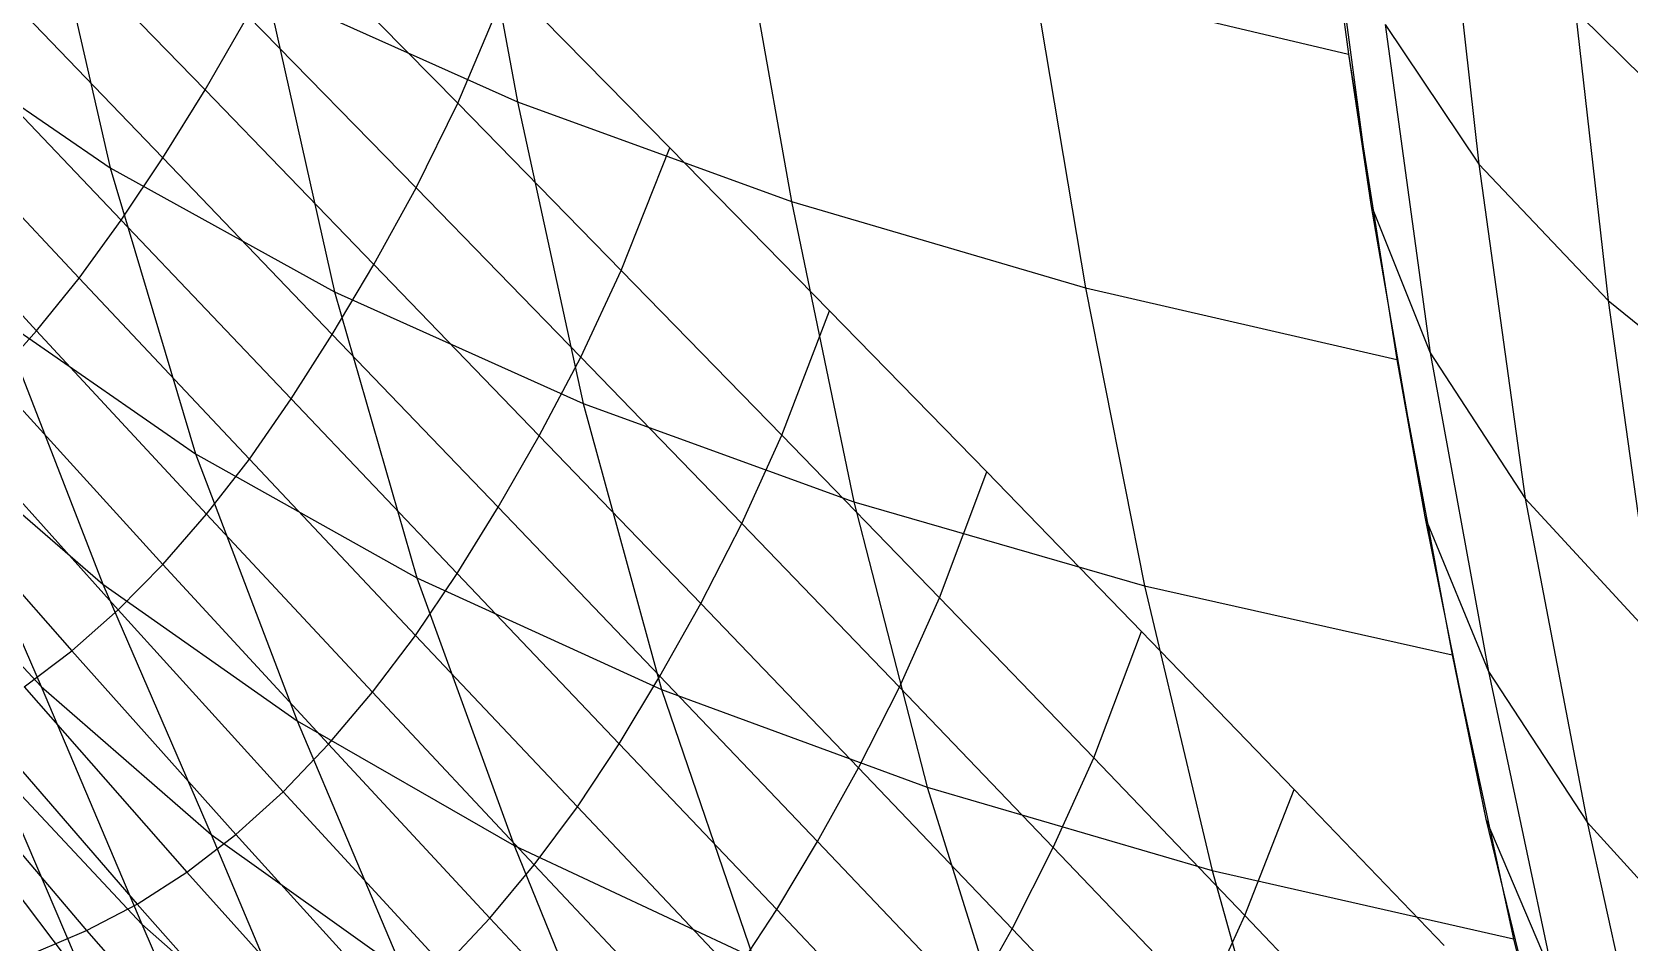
# Model space of a CAD drawing. Extents: x -429 to 429, y -1 to 209.
# Drawn here: x -399.72 to -392.21, y 77.31 to 81.6 of the extents above; entities that cross this region are included whole.
import ezdxf

# ---------------------------------------------------------------- set-up
doc = ezdxf.new("R2010")
doc.units = 0

msp = doc.modelspace()

# ---------------------------------------------------------------- linework, layer by layer
at = {"layer": 'default', "color": 5, "linetype": 'CONTINUOUS'}
for p, q in [((-393.721, 82.972, 163.963), (-393.527, 81.494, 164.217)), ((-393.721, 82.972, 163.963), (-393.527, 81.494, 164.217)), ((-397.711, 82.739, 166.687), (-397.437, 81.27, 167.006)), ((-393.094, 82.589, 158.525), (-392.914, 80.977, 158.779)), ((-399.681, 82.381, 169.338), (-399.354, 80.96, 169.68)), ((-393.625, 82.303, 162.202), (-393.421, 80.787, 162.465)), ((-396.409, 82.262, 165.717), (-396.148, 80.801, 166.028)), ((-399.72, 82.164, 201.738), (-398.908, 81.326, 200.611)), ((-398.504, 82.062, 200.788), (-397.719, 81.264, 199.642)), ((-392.49, 81.968, 156.891), (-392.305, 80.334, 157.152)), ((-399.924, 81.857, 201.645), (-399.107, 81.007, 200.52)), ((-398.618, 81.799, 168.113), (-397.437, 81.27, 167.006)), ((-398.618, 81.799, 168.113), (-398.299, 80.376, 168.456)), ((-397.719, 81.264, 199.642), (-397.481, 81.828, 199.738)), ((-397.481, 81.828, 199.738), (-396.72, 81.053, 198.578)), ((-395.009, 81.846, 164.891), (-393.527, 81.494, 164.217)), ((-395.009, 81.846, 164.891), (-394.764, 80.395, 165.187)), ((-398.908, 81.326, 200.611), (-398.706, 81.676, 200.701)), ((-398.706, 81.676, 200.701), (-397.915, 80.865, 199.558)), ((-393.355, 81.635, 160.468), (-392.914, 80.977, 158.779)), ((-393.355, 81.635, 160.468), (-393.143, 80.088, 160.74)), ((-400.285, 81.596, 171.006), (-399.354, 80.96, 169.68)), ((-400.123, 81.574, 201.553), (-399.303, 80.713, 200.429)), ((-393.527, 81.494, 164.217), (-393.421, 80.787, 162.465)), ((-393.527, 81.494, 164.217), (-393.299, 80.057, 164.493)), ((-393.527, 81.494, 164.217), (-393.299, 80.057, 164.493)), ((-399.107, 81.007, 200.52), (-398.908, 81.326, 200.611)), ((-398.908, 81.326, 200.611), (-398.113, 80.504, 199.47)), ((-400.32, 81.315, 201.46), (-399.5, 80.44, 200.336)), ((-397.915, 80.865, 199.558), (-397.719, 81.264, 199.642)), ((-397.719, 81.264, 199.642), (-396.949, 80.476, 198.486)), ((-397.437, 81.27, 167.006), (-396.148, 80.801, 166.028)), ((-397.437, 81.27, 167.006), (-397.129, 79.85, 167.346)), ((-400.519, 81.08, 201.364), (-399.701, 80.192, 200.239)), ((-396.949, 80.476, 198.486), (-396.72, 81.053, 198.578)), ((-396.72, 81.053, 198.578), (-395.969, 80.286, 197.41)), ((-399.354, 80.96, 169.68), (-398.299, 80.376, 168.456)), ((-399.354, 80.96, 169.68), (-398.953, 79.613, 170.074)), ((-399.303, 80.713, 200.429), (-399.107, 81.007, 200.52)), ((-399.107, 81.007, 200.52), (-398.309, 80.175, 199.38)), ((-392.914, 80.977, 158.779), (-392.305, 80.334, 157.152)), ((-392.914, 80.977, 158.779), (-392.695, 79.402, 159.059)), ((-398.113, 80.504, 199.47), (-397.915, 80.865, 199.558)), ((-397.915, 80.865, 199.558), (-397.14, 80.068, 198.403)), ((-396.148, 80.801, 166.028), (-394.764, 80.395, 165.187)), ((-396.148, 80.801, 166.028), (-395.854, 79.387, 166.359)), ((-393.421, 80.787, 162.465), (-393.143, 80.088, 160.74)), ((-393.421, 80.787, 162.465), (-393.167, 79.316, 162.757)), ((-399.5, 80.44, 200.336), (-399.303, 80.713, 200.429)), ((-399.303, 80.713, 200.429), (-398.502, 79.871, 199.29)), ((-398.309, 80.175, 199.38), (-398.113, 80.504, 199.47)), ((-398.113, 80.504, 199.47), (-397.335, 79.698, 198.315)), ((-399.701, 80.192, 200.239), (-399.5, 80.44, 200.336)), ((-399.5, 80.44, 200.336), (-398.699, 79.587, 199.196)), ((-397.14, 80.068, 198.403), (-396.949, 80.476, 198.486)), ((-396.949, 80.476, 198.486), (-396.193, 79.7, 197.319)), ((-398.299, 80.376, 168.456), (-397.129, 79.85, 167.346)), ((-398.299, 80.376, 168.456), (-397.911, 79.028, 168.85)), ((-394.764, 80.395, 165.187), (-393.299, 80.057, 164.493)), ((-394.764, 80.395, 165.187), (-394.487, 78.991, 165.504)), ((-396.193, 79.7, 197.319), (-395.969, 80.286, 197.41)), ((-395.969, 80.286, 197.41), (-395.229, 79.527, 196.235)), ((-392.305, 80.334, 157.152), (-391.536, 79.713, 155.605)), ((-392.305, 80.334, 157.152), (-392.082, 78.737, 157.44)), ((-399.877, 80.253, 171.393), (-398.953, 79.613, 170.074)), ((-399.877, 80.253, 171.393), (-399.389, 78.998, 171.828)), ((-399.903, 79.967, 200.138), (-399.701, 80.192, 200.239)), ((-399.701, 80.192, 200.239), (-398.901, 79.329, 199.097)), ((-398.502, 79.871, 199.29), (-398.309, 80.175, 199.38)), ((-398.309, 80.175, 199.38), (-397.529, 79.361, 198.225)), ((-397.335, 79.698, 198.315), (-397.14, 80.068, 198.403)), ((-397.14, 80.068, 198.403), (-396.382, 79.284, 197.236)), ((-393.299, 80.057, 164.493), (-393.167, 79.316, 162.757)), ((-393.299, 80.057, 164.493), (-393.039, 78.666, 164.79)), ((-393.299, 80.057, 164.493), (-393.039, 78.666, 164.79)), ((-393.143, 80.088, 160.74), (-392.695, 79.402, 159.059)), ((-393.143, 80.088, 160.74), (-392.868, 78.587, 161.048)), ((-399.903, 79.967, 200.138), (-399.106, 79.092, 198.994)), ((-398.699, 79.587, 199.196), (-398.502, 79.871, 199.29)), ((-398.502, 79.871, 199.29), (-397.721, 79.049, 198.134)), ((-397.129, 79.85, 167.346), (-395.854, 79.387, 166.359)), ((-397.129, 79.85, 167.346), (-396.76, 78.503, 167.733)), ((-400.11, 79.763, 200.034), (-399.316, 78.877, 198.887)), ((-400.188, 79.691, 173.215), (-399.389, 78.998, 171.828)), ((-400.188, 79.691, 173.215), (-399.679, 78.516, 173.645)), ((-397.529, 79.361, 198.225), (-397.335, 79.698, 198.315)), ((-397.335, 79.698, 198.315), (-396.575, 78.908, 197.147)), ((-396.382, 79.284, 197.236), (-396.193, 79.7, 197.319)), ((-396.193, 79.7, 197.319), (-395.452, 78.934, 196.142)), ((-398.953, 79.613, 170.074), (-397.911, 79.028, 168.85)), ((-398.953, 79.613, 170.074), (-398.475, 78.355, 170.518)), ((-400.322, 79.582, 199.924), (-399.535, 78.684, 198.773)), ((-398.901, 79.329, 199.097), (-398.699, 79.587, 199.196)), ((-398.699, 79.587, 199.196), (-397.917, 78.757, 198.04)), ((-395.452, 78.934, 196.142), (-395.229, 79.527, 196.235)), ((-395.229, 79.527, 196.235), (-394.501, 78.776, 195.052)), ((-395.854, 79.387, 166.359), (-394.487, 78.991, 165.504)), ((-395.854, 79.387, 166.359), (-395.509, 78.043, 166.73)), ((-392.695, 79.402, 159.059), (-392.082, 78.737, 157.44)), ((-392.695, 79.402, 159.059), (-392.404, 77.877, 159.382)), ((-399.106, 79.092, 198.994), (-398.901, 79.329, 199.097)), ((-398.901, 79.329, 199.097), (-398.12, 78.49, 197.939)), ((-397.721, 79.049, 198.134), (-397.529, 79.361, 198.225)), ((-397.529, 79.361, 198.225), (-396.768, 78.565, 197.056)), ((-393.167, 79.316, 162.757), (-392.868, 78.587, 161.048)), ((-393.167, 79.316, 162.757), (-392.88, 77.892, 163.07)), ((-400.369, 79.26, 175.078), (-399.679, 78.516, 173.645)), ((-396.575, 78.908, 197.147), (-396.382, 79.284, 197.236)), ((-396.382, 79.284, 197.236), (-395.64, 78.514, 196.057)), ((-399.316, 78.877, 198.887), (-399.106, 79.092, 198.994)), ((-399.106, 79.092, 198.994), (-398.327, 78.245, 197.834)), ((-399.389, 78.998, 171.828), (-398.475, 78.355, 170.518)), ((-399.389, 78.998, 171.828), (-398.879, 77.819, 172.274)), ((-397.917, 78.757, 198.04), (-397.721, 79.049, 198.134)), ((-397.911, 79.028, 168.85), (-396.76, 78.503, 167.733)), ((-397.911, 79.028, 168.85), (-397.453, 77.768, 169.295)), ((-397.721, 79.049, 198.134), (-396.959, 78.247, 196.964)), ((-395.64, 78.514, 196.057), (-395.452, 78.934, 196.142)), ((-395.452, 78.934, 196.142), (-394.726, 78.18, 194.955)), ((-394.487, 78.991, 165.504), (-393.039, 78.666, 164.79)), ((-394.487, 78.991, 165.504), (-394.169, 77.65, 165.851)), ((-399.535, 78.684, 198.773), (-399.316, 78.877, 198.887)), ((-399.316, 78.877, 198.887), (-398.541, 78.021, 197.723)), ((-396.768, 78.565, 197.056), (-396.575, 78.908, 197.147)), ((-396.575, 78.908, 197.147), (-395.833, 78.134, 195.966)), ((-394.726, 78.18, 194.955), (-394.501, 78.776, 195.052)), ((-394.501, 78.776, 195.052), (-393.783, 78.032, 193.862)), ((-398.12, 78.49, 197.939), (-397.917, 78.757, 198.04)), ((-397.917, 78.757, 198.04), (-397.155, 77.95, 196.868)), ((-399.759, 78.515, 198.653), (-399.535, 78.684, 198.773)), ((-399.535, 78.684, 198.773), (-398.763, 77.819, 197.605)), ((-393.039, 78.666, 164.79), (-392.88, 77.892, 163.07)), ((-393.039, 78.666, 164.79), (-392.751, 77.329, 165.103)), ((-393.039, 78.666, 164.79), (-392.751, 77.329, 165.103)), ((-396.959, 78.247, 196.964), (-396.768, 78.565, 197.056)), ((-396.768, 78.565, 197.056), (-396.026, 77.787, 195.873)), ((-392.868, 78.587, 161.048), (-392.404, 77.877, 159.382)), ((-392.868, 78.587, 161.048), (-392.56, 77.136, 161.377)), ((-399.759, 78.515, 198.653), (-398.993, 77.642, 197.481)), ((-399.679, 78.516, 173.645), (-398.879, 77.819, 172.274)), ((-399.679, 78.516, 173.645), (-399.206, 77.397, 174.051)), ((-398.327, 78.245, 197.834), (-398.12, 78.49, 197.939)), ((-398.12, 78.49, 197.939), (-397.359, 77.677, 196.765)), ((-396.76, 78.503, 167.733), (-395.509, 78.043, 166.73)), ((-396.76, 78.503, 167.733), (-396.329, 77.241, 168.167)), ((-395.833, 78.134, 195.966), (-395.64, 78.514, 196.057)), ((-395.64, 78.514, 196.057), (-394.916, 77.758, 194.866)), ((-399.988, 78.372, 198.529), (-399.228, 77.491, 197.352)), ((-398.475, 78.355, 170.518), (-397.453, 77.768, 169.295)), ((-398.475, 78.355, 170.518), (-397.975, 77.174, 170.972)), ((-400.218, 78.255, 198.402), (-399.465, 77.367, 197.219)), ((-398.541, 78.021, 197.723), (-398.327, 78.245, 197.834)), ((-398.327, 78.245, 197.834), (-397.567, 77.426, 196.657)), ((-397.155, 77.95, 196.868), (-396.959, 78.247, 196.964)), ((-396.959, 78.247, 196.964), (-396.217, 77.466, 195.779)), ((-394.916, 77.758, 194.866), (-394.726, 78.18, 194.955)), ((-394.726, 78.18, 194.955), (-394.015, 77.438, 193.758)), ((-399.906, 78.147, 175.467), (-399.206, 77.397, 174.051)), ((-399.906, 78.147, 175.467), (-399.456, 77.1, 175.846)), ((-396.026, 77.787, 195.873), (-395.833, 78.134, 195.966)), ((-395.833, 78.134, 195.966), (-395.11, 77.376, 194.773)), ((-398.763, 77.819, 197.605), (-398.541, 78.021, 197.723)), ((-398.541, 78.021, 197.723), (-397.783, 77.196, 196.544)), ((-395.509, 78.043, 166.73), (-394.169, 77.65, 165.851)), ((-395.509, 78.043, 166.73), (-395.113, 76.777, 167.142)), ((-394.015, 77.438, 193.758), (-393.783, 78.032, 193.862)), ((-393.783, 78.032, 193.862), (-393.076, 77.297, 192.665)), ((-397.359, 77.677, 196.765), (-397.155, 77.95, 196.868)), ((-397.155, 77.95, 196.868), (-396.414, 77.165, 195.681)), ((-400.064, 77.904, 177.296), (-399.456, 77.1, 175.846)), ((-392.88, 77.892, 163.07), (-392.56, 77.136, 161.377)), ((-392.88, 77.892, 163.07), (-392.548, 76.527, 163.406)), ((-392.404, 77.877, 159.382), (-391.781, 77.193, 157.777)), ((-392.404, 77.877, 159.382), (-392.08, 76.403, 159.727)), ((-398.993, 77.642, 197.481), (-398.763, 77.819, 197.605)), ((-398.879, 77.819, 172.274), (-397.975, 77.174, 170.972)), ((-398.879, 77.819, 172.274), (-398.404, 76.695, 172.691)), ((-398.763, 77.819, 197.605), (-398.008, 76.988, 196.423)), ((-397.453, 77.768, 169.295), (-396.329, 77.241, 168.167)), ((-397.453, 77.768, 169.295), (-396.971, 76.583, 169.748)), ((-396.217, 77.466, 195.779), (-396.026, 77.787, 195.873)), ((-396.026, 77.787, 195.873), (-395.304, 77.028, 194.677)), ((-395.11, 77.376, 194.773), (-394.916, 77.758, 194.866)), ((-394.916, 77.758, 194.866), (-394.208, 77.017, 193.665)), ((-399.228, 77.491, 197.352), (-398.993, 77.642, 197.481)), ((-398.993, 77.642, 197.481), (-398.242, 76.805, 196.295)), ((-397.567, 77.426, 196.657), (-397.359, 77.677, 196.765)), ((-397.359, 77.677, 196.765), (-396.618, 76.889, 195.576)), ((-394.169, 77.65, 165.851), (-392.751, 77.329, 165.103)), ((-394.169, 77.65, 165.851), (-393.812, 76.38, 166.228)), ((-399.465, 77.367, 197.219), (-399.228, 77.491, 197.352)), ((-399.228, 77.491, 197.352), (-398.48, 76.649, 196.162)), ((-397.783, 77.196, 196.544), (-397.567, 77.426, 196.657)), ((-397.567, 77.426, 196.657), (-396.827, 76.635, 195.466)), ((-396.414, 77.165, 195.681), (-396.217, 77.466, 195.779)), ((-396.217, 77.466, 195.779), (-395.496, 76.706, 194.581)), ((-394.208, 77.017, 193.665), (-394.015, 77.438, 193.758)), ((-394.015, 77.438, 193.758), (-393.319, 76.707, 192.551)), ((-399.701, 77.267, 197.085), (-399.465, 77.367, 197.219)), ((-399.465, 77.367, 197.219), (-398.722, 76.52, 196.025)), ((-399.206, 77.397, 174.051), (-398.404, 76.695, 172.691)), ((-399.206, 77.397, 174.051), (-398.749, 76.343, 174.442)), ((-395.304, 77.028, 194.677), (-395.11, 77.376, 194.773)), ((-395.11, 77.376, 194.773), (-394.405, 76.636, 193.567)), ((-392.751, 77.329, 165.103), (-392.548, 76.527, 163.406)), ((-392.751, 77.329, 165.103), (-392.436, 76.053, 165.432)), ((-392.751, 77.329, 165.103), (-392.436, 76.053, 165.432))]:
    msp.add_line(p, q, dxfattribs=at)
at = {"layer": 'default', "color": 3, "linetype": 'CONTINUOUS'}
msp.add_line((-392.433, 81.674, 194.45), (-391.694, 80.944, 193.285), dxfattribs=at)

doc.saveas('drawing.dxf')
